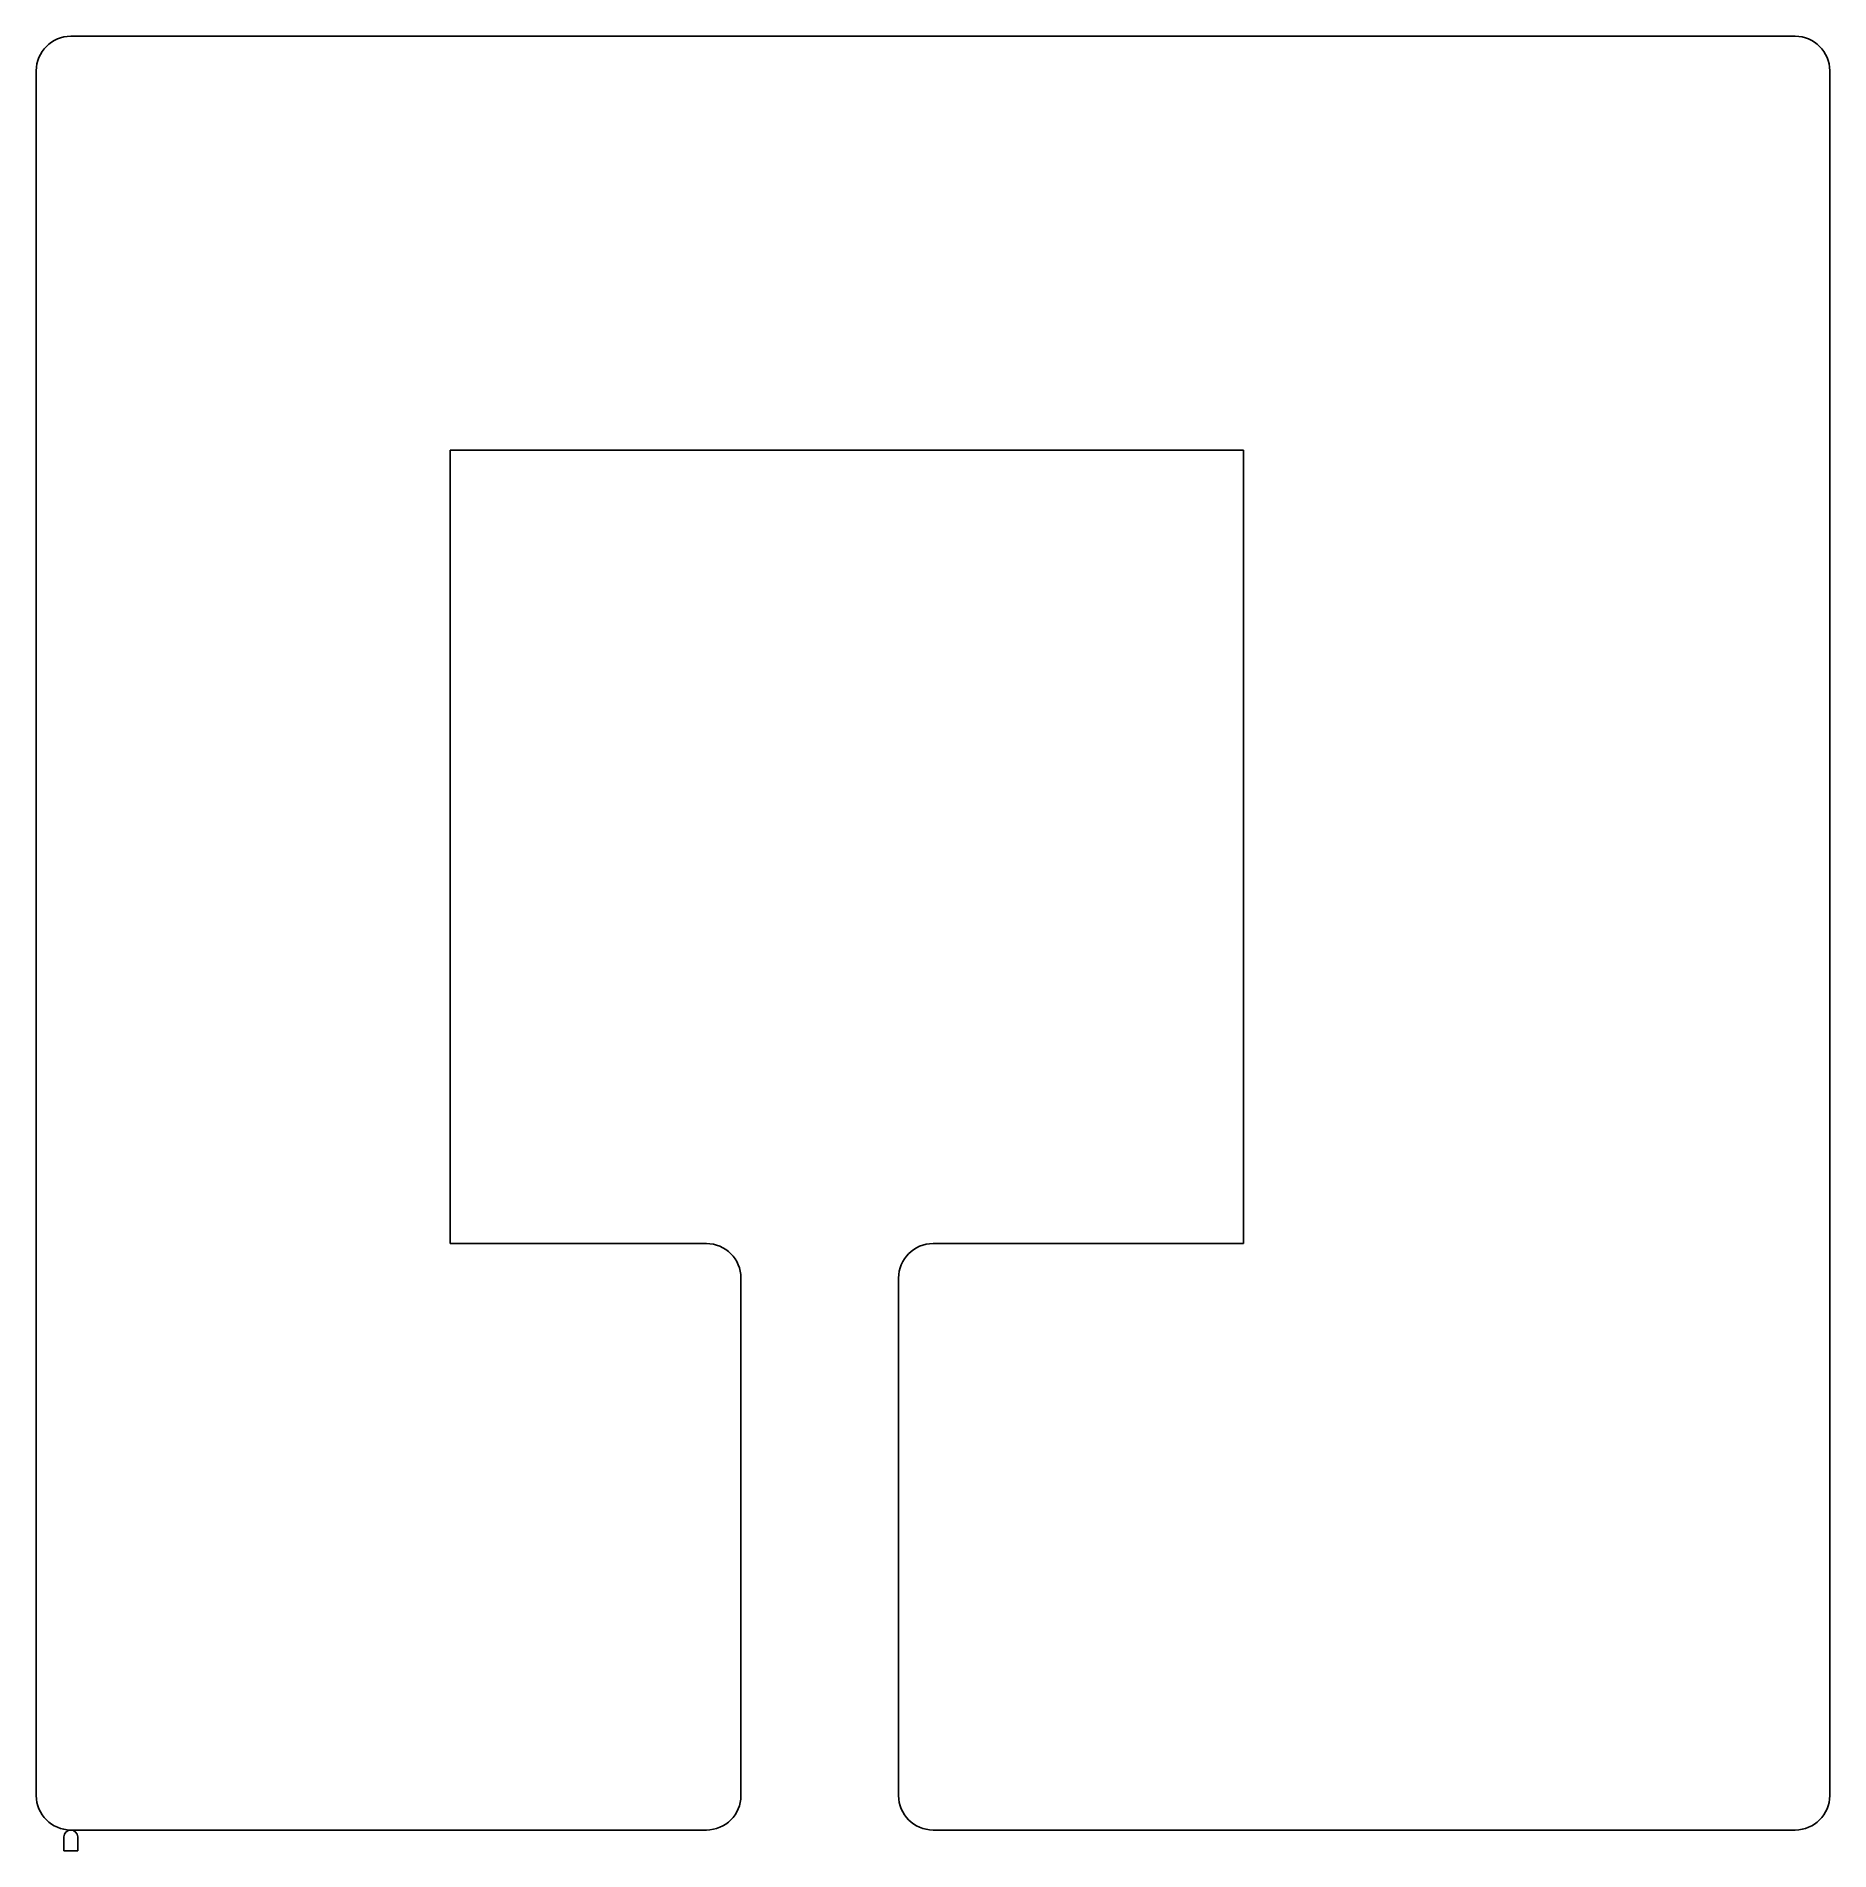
# Model space of a CAD drawing. Extents: x -1 to 51, y -1.6 to 51.
import ezdxf

# ---------------------------------------------------------------- set-up
doc = ezdxf.new("R2010")
doc.units = 0

msp = doc.modelspace()

# ---------------------------------------------------------------- linework, layer by layer
at = {"layer": '1', "color": 1}
for p, q in [((0, 51, -1), (50, 51, -1)), ((0, 51, -2), (50, 51, -2)), ((0, 51, -3), (50, 51, -3)), ((0, 51, -4), (50, 51, -4)), ((0, 51, -5), (50, 51, -5)), ((0, 51, -6), (50, 51, -6)), ((0, 51, -6.25), (50, 51, -6.25)), ((-1, 0, -1), (-1, 50, -1)), ((-1, 0, -2), (-1, 50, -2)), ((-1, 0, -3), (-1, 50, -3)), ((-1, 0, -4), (-1, 50, -4)), ((-1, 0, -5), (-1, 50, -5)), ((-1, 0, -6), (-1, 50, -6)), ((-1, 0, -6.25), (-1, 50, -6.25)), ((51, 50, -1), (51, 0, -1)), ((51, 50, -2), (51, 0, -2)), ((51, 50, -3), (51, 0, -3)), ((51, 50, -4), (51, 0, -4)), ((51, 50, -5), (51, 0, -5)), ((51, 50, -6), (51, 0, -6)), ((51, 50, -6.25), (51, 0, -6.25)), ((34, 39, -1), (11, 39, -1)), ((11, 39, -1), (11, 16, -1)), ((34, 39, -2), (11, 39, -2)), ((11, 39, -2), (11, 16, -2)), ((34, 39, -3), (11, 39, -3)), ((11, 39, -3), (11, 16, -3)), ((34, 39, -4), (11, 39, -4)), ((11, 39, -4), (11, 16, -4)), ((34, 39, -5), (11, 39, -5)), ((11, 39, -5), (11, 16, -5)), ((34, 39, -6), (11, 39, -6)), ((11, 39, -6), (11, 16, -6)), ((34, 39, -6.25), (11, 39, -6.25)), ((11, 39, -6.25), (11, 16, -6.25)), ((34, 16, -1), (34, 39, -1)), ((34, 16, -2), (34, 39, -2)), ((34, 16, -3), (34, 39, -3)), ((34, 16, -4), (34, 39, -4)), ((34, 16, -5), (34, 39, -5)), ((34, 16, -6), (34, 39, -6)), ((34, 16, -6.25), (34, 39, -6.25)), ((11, 16, -1), (18.43, 16, -1)), ((11, 16, -2), (18.43, 16, -2)), ((11, 16, -3), (18.43, 16, -3)), ((11, 16, -4), (18.43, 16, -4)), ((11, 16, -5), (18.43, 16, -5)), ((11, 16, -6), (18.43, 16, -6)), ((11, 16, -6.25), (18.43, 16, -6.25)), ((25, 16, -1), (34, 16, -1)), ((25, 16, -2), (34, 16, -2)), ((25, 16, -3), (34, 16, -3)), ((25, 16, -4), (34, 16, -4)), ((25, 16, -5), (34, 16, -5)), ((25, 16, -6), (34, 16, -6)), ((25, 16, -6.25), (34, 16, -6.25)), ((19.43, 15, -1), (19.43, 0, -1)), ((19.43, 15, -2), (19.43, 0, -2)), ((19.43, 15, -3), (19.43, 0, -3)), ((19.43, 15, -4), (19.43, 0, -4)), ((19.43, 15, -5), (19.43, 0, -5)), ((19.43, 15, -6), (19.43, 0, -6)), ((19.43, 15, -6.25), (19.43, 0, -6.25)), ((24, 0, -1), (24, 15, -1)), ((24, 0, -2), (24, 15, -2)), ((24, 0, -3), (24, 15, -3)), ((24, 0, -4), (24, 15, -4)), ((24, 0, -5), (24, 15, -5)), ((24, 0, -6), (24, 15, -6)), ((24, 0, -6.25), (24, 15, -6.25)), ((18.43, -1, -1), (0, -1, -1)), ((18.43, -1, -2), (0, -1, -2)), ((18.43, -1, -3), (0, -1, -3)), ((18.43, -1, -4), (0, -1, -4)), ((18.43, -1, -5), (0, -1, -5)), ((18.43, -1, -6), (0, -1, -6)), ((18.43, -1, -6.25), (0, -1, -6.25)), ((50, -1, -1), (25, -1, -1)), ((50, -1, -2), (25, -1, -2)), ((50, -1, -3), (25, -1, -3)), ((50, -1, -4), (25, -1, -4)), ((50, -1, -5), (25, -1, -5)), ((50, -1, -6), (25, -1, -6)), ((50, -1, -6.25), (25, -1, -6.25)), ((-0.2, -1.6, -0.8), (-0.2, -1.6, 5)), ((-0.2, -1.6, 5), (0.2, -1.6, 5)), ((-0.2, -1.6, -1.8), (-0.2, -1.6, 5)), ((-0.2, -1.6, 5), (0.2, -1.6, 5)), ((-0.2, -1.6, -2.8), (-0.2, -1.6, 5)), ((-0.2, -1.6, 5), (0.2, -1.6, 5)), ((-0.2, -1.6, -3.8), (-0.2, -1.6, 5)), ((-0.2, -1.6, 5), (0.2, -1.6, 5)), ((-0.2, -1.6, -4.8), (-0.2, -1.6, 5)), ((-0.2, -1.6, 5), (0.2, -1.6, 5)), ((-0.2, -1.6, -5.8), (-0.2, -1.6, 5)), ((-0.2, -1.6, 5), (0.2, -1.6, 5)), ((-0.2, -1.6, -6.05), (-0.2, -1.6, 10)), ((0.2, -1.6, 10), (0.2, -1.6, 10)), ((0.2, -1.6, 10), (0.2, -1.6, 5))]:
    msp.add_line(p, q, dxfattribs=at)
at = {"layer": '1', "color": 2}
for p, q in [((-0.2, -1.2, -1), (-0.2, -1.4, -1)), ((-0.2, -1.2, -2), (-0.2, -1.4, -2)), ((-0.2, -1.2, -3), (-0.2, -1.4, -3)), ((-0.2, -1.2, -4), (-0.2, -1.4, -4)), ((-0.2, -1.2, -5), (-0.2, -1.4, -5)), ((-0.2, -1.2, -6), (-0.2, -1.4, -6)), ((-0.2, -1.2, -6.25), (-0.2, -1.4, -6.25)), ((-0.2, -1.4, -1), (-0.2, -1.439, -0.996)), ((-0.2, -1.4, -2), (-0.2, -1.439, -1.996)), ((-0.2, -1.4, -3), (-0.2, -1.439, -2.996)), ((-0.2, -1.4, -4), (-0.2, -1.439, -3.996)), ((-0.2, -1.4, -5), (-0.2, -1.439, -4.996)), ((-0.2, -1.4, -6), (-0.2, -1.439, -5.996)), ((-0.2, -1.4, -6.25), (-0.2, -1.439, -6.246)), ((-0.2, -1.439, -0.996), (-0.2, -1.477, -0.985)), ((-0.2, -1.439, -1.996), (-0.2, -1.477, -1.985)), ((-0.2, -1.439, -2.996), (-0.2, -1.477, -2.985)), ((-0.2, -1.439, -3.996), (-0.2, -1.477, -3.985)), ((-0.2, -1.439, -4.996), (-0.2, -1.477, -4.985)), ((-0.2, -1.439, -5.996), (-0.2, -1.477, -5.985)), ((-0.2, -1.439, -6.246), (-0.2, -1.477, -6.235)), ((-0.2, -1.477, -0.985), (-0.2, -1.511, -0.966)), ((-0.2, -1.477, -1.985), (-0.2, -1.511, -1.966)), ((-0.2, -1.477, -2.985), (-0.2, -1.511, -2.966)), ((-0.2, -1.477, -3.985), (-0.2, -1.511, -3.966)), ((-0.2, -1.477, -4.985), (-0.2, -1.511, -4.966)), ((-0.2, -1.477, -5.985), (-0.2, -1.511, -5.966)), ((-0.2, -1.477, -6.235), (-0.2, -1.511, -6.216)), ((-0.2, -1.511, -0.966), (-0.2, -1.541, -0.941)), ((-0.2, -1.511, -1.966), (-0.2, -1.541, -1.941)), ((-0.2, -1.511, -2.966), (-0.2, -1.541, -2.941)), ((-0.2, -1.511, -3.966), (-0.2, -1.541, -3.941)), ((-0.2, -1.511, -4.966), (-0.2, -1.541, -4.941)), ((-0.2, -1.511, -5.966), (-0.2, -1.541, -5.941)), ((-0.2, -1.511, -6.216), (-0.2, -1.541, -6.191)), ((-0.2, -1.541, -0.941), (-0.2, -1.566, -0.911)), ((-0.2, -1.541, -1.941), (-0.2, -1.566, -1.911)), ((-0.2, -1.541, -2.941), (-0.2, -1.566, -2.911)), ((-0.2, -1.541, -3.941), (-0.2, -1.566, -3.911)), ((-0.2, -1.541, -4.941), (-0.2, -1.566, -4.911)), ((-0.2, -1.541, -5.941), (-0.2, -1.566, -5.911)), ((-0.2, -1.541, -6.191), (-0.2, -1.566, -6.161)), ((-0.2, -1.566, -0.911), (-0.2, -1.585, -0.877)), ((-0.2, -1.566, -1.911), (-0.2, -1.585, -1.877)), ((-0.2, -1.566, -2.911), (-0.2, -1.585, -2.877)), ((-0.2, -1.566, -3.911), (-0.2, -1.585, -3.877)), ((-0.2, -1.566, -4.911), (-0.2, -1.585, -4.877)), ((-0.2, -1.566, -5.911), (-0.2, -1.585, -5.877)), ((-0.2, -1.566, -6.161), (-0.2, -1.585, -6.127)), ((0.2, -1.4, -1), (0.2, -1.2, -1)), ((0.2, -1.4, -2), (0.2, -1.2, -2)), ((0.2, -1.4, -3), (0.2, -1.2, -3)), ((0.2, -1.4, -4), (0.2, -1.2, -4)), ((0.2, -1.4, -5), (0.2, -1.2, -5)), ((0.2, -1.4, -6), (0.2, -1.2, -6)), ((0.2, -1.4, -6.25), (0.2, -1.2, -6.25)), ((0.2, -1.439, -0.996), (0.2, -1.4, -1)), ((0.2, -1.439, -1.996), (0.2, -1.4, -2)), ((0.2, -1.439, -2.996), (0.2, -1.4, -3)), ((0.2, -1.439, -3.996), (0.2, -1.4, -4)), ((0.2, -1.439, -4.996), (0.2, -1.4, -5)), ((0.2, -1.439, -5.996), (0.2, -1.4, -6)), ((0.2, -1.439, -6.246), (0.2, -1.4, -6.25)), ((0.2, -1.477, -0.985), (0.2, -1.439, -0.996)), ((0.2, -1.477, -1.985), (0.2, -1.439, -1.996)), ((0.2, -1.477, -2.985), (0.2, -1.439, -2.996)), ((0.2, -1.477, -3.985), (0.2, -1.439, -3.996)), ((0.2, -1.477, -4.985), (0.2, -1.439, -4.996)), ((0.2, -1.477, -5.985), (0.2, -1.439, -5.996)), ((0.2, -1.477, -6.235), (0.2, -1.439, -6.246)), ((0.2, -1.511, -0.966), (0.2, -1.477, -0.985)), ((0.2, -1.511, -1.966), (0.2, -1.477, -1.985)), ((0.2, -1.511, -2.966), (0.2, -1.477, -2.985)), ((0.2, -1.511, -3.966), (0.2, -1.477, -3.985)), ((0.2, -1.511, -4.966), (0.2, -1.477, -4.985)), ((0.2, -1.511, -5.966), (0.2, -1.477, -5.985)), ((0.2, -1.511, -6.216), (0.2, -1.477, -6.235)), ((0.2, -1.541, -0.941), (0.2, -1.511, -0.966)), ((0.2, -1.541, -1.941), (0.2, -1.511, -1.966)), ((0.2, -1.541, -2.941), (0.2, -1.511, -2.966)), ((0.2, -1.541, -3.941), (0.2, -1.511, -3.966)), ((0.2, -1.541, -4.941), (0.2, -1.511, -4.966)), ((0.2, -1.541, -5.941), (0.2, -1.511, -5.966)), ((0.2, -1.541, -6.191), (0.2, -1.511, -6.216)), ((0.2, -1.566, -0.911), (0.2, -1.541, -0.941)), ((0.2, -1.566, -1.911), (0.2, -1.541, -1.941)), ((0.2, -1.566, -2.911), (0.2, -1.541, -2.941)), ((0.2, -1.566, -3.911), (0.2, -1.541, -3.941)), ((0.2, -1.566, -4.911), (0.2, -1.541, -4.941)), ((0.2, -1.566, -5.911), (0.2, -1.541, -5.941)), ((0.2, -1.566, -6.161), (0.2, -1.541, -6.191)), ((0.2, -1.585, -0.877), (0.2, -1.566, -0.911)), ((0.2, -1.585, -1.877), (0.2, -1.566, -1.911)), ((0.2, -1.585, -2.877), (0.2, -1.566, -2.911)), ((0.2, -1.585, -3.877), (0.2, -1.566, -3.911)), ((0.2, -1.585, -4.877), (0.2, -1.566, -4.911)), ((0.2, -1.585, -5.877), (0.2, -1.566, -5.911)), ((0.2, -1.585, -6.127), (0.2, -1.566, -6.161)), ((-0.2, -1.585, -0.877), (-0.2, -1.596, -0.839)), ((-0.2, -1.585, -1.877), (-0.2, -1.596, -1.839)), ((-0.2, -1.585, -2.877), (-0.2, -1.596, -2.839)), ((-0.2, -1.585, -3.877), (-0.2, -1.596, -3.839)), ((-0.2, -1.585, -4.877), (-0.2, -1.596, -4.839)), ((-0.2, -1.585, -5.877), (-0.2, -1.596, -5.839)), ((-0.2, -1.585, -6.127), (-0.2, -1.596, -6.089)), ((-0.2, -1.596, -0.839), (-0.2, -1.6, -0.8)), ((-0.2, -1.596, -1.839), (-0.2, -1.6, -1.8)), ((-0.2, -1.596, -2.839), (-0.2, -1.6, -2.8)), ((-0.2, -1.596, -3.839), (-0.2, -1.6, -3.8)), ((-0.2, -1.596, -4.839), (-0.2, -1.6, -4.8)), ((-0.2, -1.596, -5.839), (-0.2, -1.6, -5.8)), ((-0.2, -1.596, -6.089), (-0.2, -1.6, -6.05)), ((0.2, -1.596, -0.839), (0.2, -1.585, -0.877)), ((0.2, -1.596, -1.839), (0.2, -1.585, -1.877)), ((0.2, -1.596, -2.839), (0.2, -1.585, -2.877)), ((0.2, -1.596, -3.839), (0.2, -1.585, -3.877)), ((0.2, -1.596, -4.839), (0.2, -1.585, -4.877)), ((0.2, -1.596, -5.839), (0.2, -1.585, -5.877)), ((0.2, -1.596, -6.089), (0.2, -1.585, -6.127)), ((0.2, -1.6, -0.8), (0.2, -1.596, -0.839)), ((0.2, -1.6, -1.8), (0.2, -1.596, -1.839)), ((0.2, -1.6, -2.8), (0.2, -1.596, -2.839)), ((0.2, -1.6, -3.8), (0.2, -1.596, -3.839)), ((0.2, -1.6, -4.8), (0.2, -1.596, -4.839)), ((0.2, -1.6, -5.8), (0.2, -1.596, -5.839)), ((0.2, -1.6, -6.05), (0.2, -1.596, -6.089))]:
    msp.add_line(p, q, dxfattribs=at)
at = {"layer": '1', "color": 4}
for p, q in [((0.2, -1.6, 5), (0.2, -1.6, 2)), ((0.2, -1.6, 2), (0.2, -1.6, -0.8)), ((0.2, -1.6, 5), (0.2, -1.6, 1)), ((0.2, -1.6, 1), (0.2, -1.6, -1.8)), ((0.2, -1.6, 5), (0.2, -1.6)), ((0.2, -1.6), (0.2, -1.6, -2.8)), ((0.2, -1.6, 5), (0.2, -1.6, -1)), ((0.2, -1.6, -1), (0.2, -1.6, -3.8)), ((0.2, -1.6, 5), (0.2, -1.6, -2)), ((0.2, -1.6, -2), (0.2, -1.6, -4.8)), ((0.2, -1.6, 5), (0.2, -1.6, -3)), ((0.2, -1.6, -3), (0.2, -1.6, -5.8)), ((0.2, -1.6, 5), (0.2, -1.6, -4)), ((0.2, -1.6, -4), (0.2, -1.6, -6.05))]:
    msp.add_line(p, q, dxfattribs=at)
at = {"layer": '1', "color": 1}
for centre, start, end in [((0, 50, -1), 90, 180), ((0, 50, -2), 90, 180), ((0, 50, -3), 90, 180), ((0, 50, -4), 90, 180), ((0, 50, -5), 90, 180), ((0, 50, -6), 90, 180), ((0, 50, -6.25), 90, 180), ((50, 50, -1), 0, 90), ((50, 50, -2), 0, 90), ((50, 50, -3), 0, 90), ((50, 50, -4), 0, 90), ((50, 50, -5), 0, 90), ((50, 50, -6), 0, 90), ((50, 50, -6.25), 0, 90), ((18.43, 15, -1), 0, 90), ((18.43, 15, -2), 0, 90), ((18.43, 15, -3), 0, 90), ((18.43, 15, -4), 0, 90), ((18.43, 15, -5), 0, 90), ((18.43, 15, -6), 0, 90), ((18.43, 15, -6.25), 0, 90), ((25, 15, -1), 90, 180), ((25, 15, -2), 90, 180), ((25, 15, -3), 90, 180), ((25, 15, -4), 90, 180), ((25, 15, -5), 90, 180), ((25, 15, -6), 90, 180), ((25, 15, -6.25), 90, 180), ((0, 0, -1), 180, -90), ((0, 0, -2), 180, -90), ((0, 0, -3), 180, -90), ((0, 0, -4), 180, -90), ((0, 0, -5), 180, -90), ((0, 0, -6), 180, -90), ((0, 0, -6.25), 180, -90), ((18.43, 0, -1), -90, 0), ((18.43, 0, -2), -90, 0), ((18.43, 0, -3), -90, 0), ((18.43, 0, -4), -90, 0), ((18.43, 0, -5), -90, 0), ((18.43, 0, -6), -90, 0), ((18.43, 0, -6.25), -90, 0), ((25, 0, -1), 180, -90), ((25, 0, -2), 180, -90), ((25, 0, -3), 180, -90), ((25, 0, -4), 180, -90), ((25, 0, -5), 180, -90), ((25, 0, -6), 180, -90), ((25, 0, -6.25), 180, -90), ((50, 0, -1), -90, 0), ((50, 0, -2), -90, 0), ((50, 0, -3), -90, 0), ((50, 0, -4), -90, 0), ((50, 0, -5), -90, 0), ((50, 0, -6), -90, 0), ((50, 0, -6.25), -90, 0)]:
    msp.add_arc(centre, 1, start, end, dxfattribs=at)
at = {"layer": '1', "color": 2}
for centre, start, end in [((0, -1.2, -1), 90, 180), ((0, -1.2, -2), 90, 180), ((0, -1.2, -3), 90, 180), ((0, -1.2, -4), 90, 180), ((0, -1.2, -5), 90, 180), ((0, -1.2, -6), 90, 180), ((0, -1.2, -6.25), 90, 180), ((0, -1.2, -1), 0, 90), ((0, -1.2, -2), 0, 90), ((0, -1.2, -3), 0, 90), ((0, -1.2, -4), 0, 90), ((0, -1.2, -5), 0, 90), ((0, -1.2, -6), 0, 90), ((0, -1.2, -6.25), 0, 90)]:
    msp.add_arc(centre, 0.2, start, end, dxfattribs=at)

doc.saveas('drawing.dxf')
